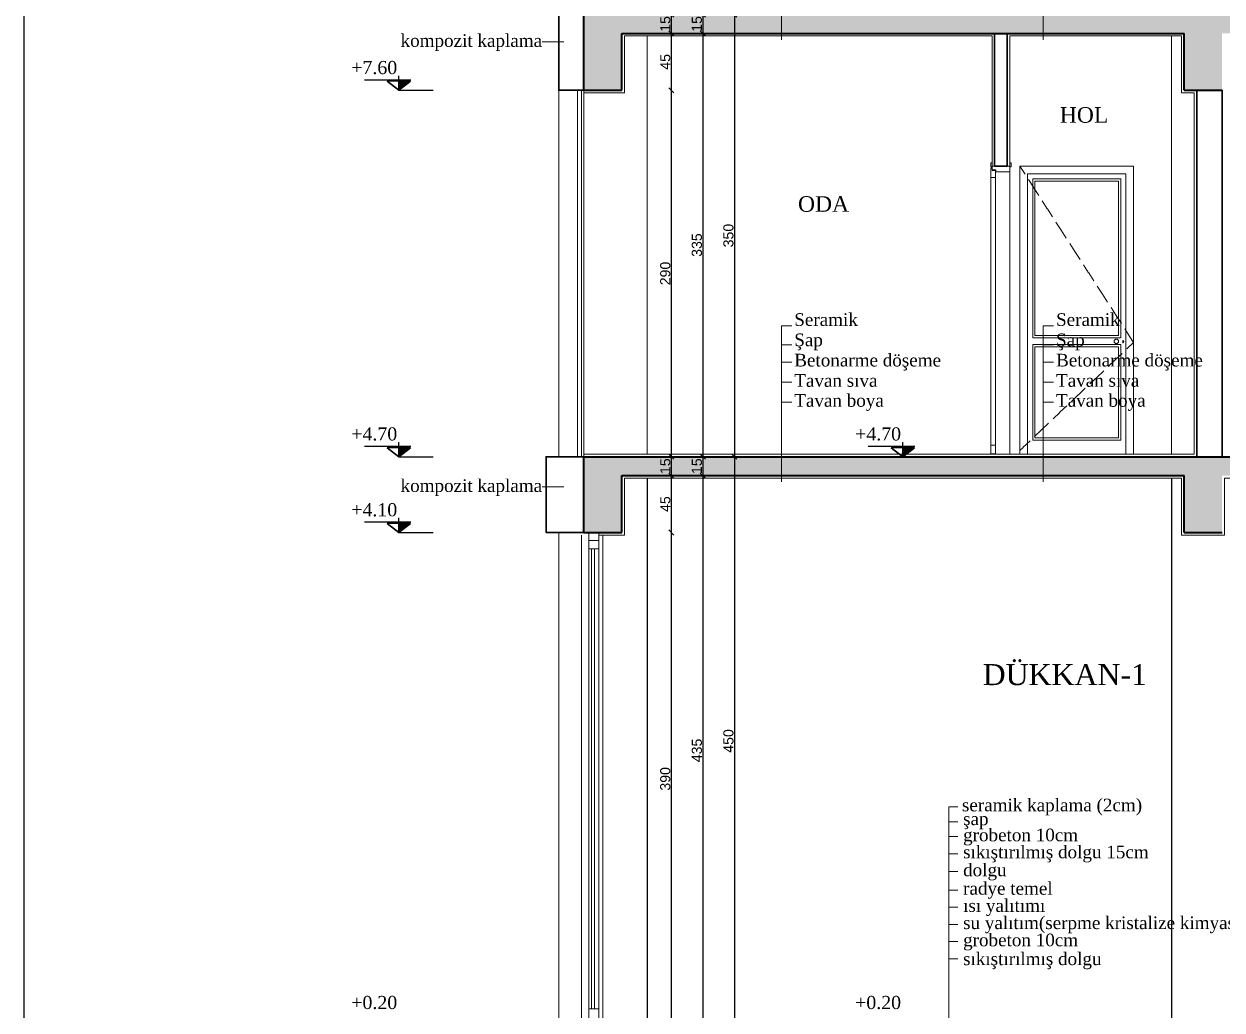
# Model space of a CAD drawing. Header units: centimetres. Extents: x 14449 to 53524, y -19051 to -10746.
# Drawn here: x 43960 to 44908, y -12507 to -11726 of the extents above; entities that cross this region are included whole.
import ezdxf

# ---------------------------------------------------------------- set-up
doc = ezdxf.new("R2010")
doc.units = ezdxf.units.CM
doc.linetypes.add('DOT', pattern=[6.35, 0, -6.35])
doc.linetypes.add('IZDUSUM1', pattern=[20, 7.5, -5, 7.5, 0])
doc.layers.add('KOT', color=1, linetype='Continuous')
for name, color, linetype, lineweight in [('malzeme cizgisi', 242, 'Continuous', 20), ('P-TEFRİŞ', 253, 'Continuous', 5), ('P-ÖLÇÜ İÇ', 243, 'Continuous', 0), ('rtm-cam', 141, 'Continuous', 9), ('rtm-duv tugla', 22, 'Continuous', 35), ('rtm-izdusum-üst ince', 8, 'IZDUSUM1', 5), ('rtm-kapı-ahsap', 35, 'Continuous', 13), ('rtm-kesit katmanı-04', 33, 'Continuous', 25), ('rtm-kesit katmanı-05', 153, 'Continuous', 20), ('rtm-kesit katmanı-06', 136, 'Continuous', 15), ('rtm-mhl-yazı-malzeme', 7, 'Continuous', 13), ('rtm-pen-ahsap', 35, 'Continuous', 13), ('rtm-sembol kot yazı', 7, 'Continuous', 20), ('rtm-sıva', 252, 'Continuous', 15), ('rtm-tarama-betonarme', 51, 'Continuous', 13), ('rtm-tas_betonarme', 50, 'Continuous', 40)]:
    doc.layers.add(name, color=color, linetype=linetype, lineweight=lineweight)
doc.styles.get("Standard").update_dxf_attribs({"font": 'arial.ttf'})
doc.styles.add('times new roman_1_18', font='times.ttf', dxfattribs={"height": 0.2})
doc.styles.add('VAZ-OLCU', font='times.ttf', dxfattribs={"height": 60})
doc.styles.add('ölçü', font='times.ttf', dxfattribs={"height": 10})
doc.dimstyles.new('İÇ ÖLÇÜ', dxfattribs={"dimtxt": 8, "dimasz": 4, "dimexe": 1.25, "dimexo": 0.625, "dimtad": 1, "dimdec": 0, "dimtxsty": 'Standard', "dimblk": 'OBLIQUE', "dimcen": 2.5, "dimse1": 1, "dimse2": 1, "dimclrd": 256, "dimclrt": 256, "dimadec": 0, "dimazin": 0, "dimtfac": 1, "dimtdec": 0, "dimtmove": 1, "dimatfit": 3, "dimldrblk": 'OBLIQUE', "dimfxl": 1, "dimarcsym": 0})

# ---------------------------------------------------------------- blocks, each defined once
blk = doc.blocks.new('gfsdhfdjfg')
at = {"layer": 'malzeme cizgisi'}
for points in [[(-6255.97, -2123.03), (-6255.97, -1670.08)], [(-6255.97, -1670.08), (-6248.87, -1670.08)], [(-6255.97, -1681.92), (-6248.87, -1681.92)], [(-6255.97, -1693.75), (-6248.87, -1693.75)], [(-6255.97, -1707.24), (-6248.87, -1707.24)], [(-6255.97, -1721.44), (-6248.87, -1721.44)], [(-6255.97, -1736.03), (-6248.87, -1736.03)], [(-6255.97, -1749.64), (-6248.87, -1749.64)], [(-6255.97, -1763.25), (-6248.87, -1763.25)], [(-6255.97, -1776.86), (-6248.87, -1776.86)], [(-6255.97, -1790.47), (-6248.87, -1790.47)]]:
    blk.add_lwpolyline(points, dxfattribs=at)
at = {"layer": 'rtm-mhl-yazı-malzeme', "linetype": 'Continuous', "lineweight": 0, "style": 'times new roman_1_18'}
for s, p in [(' seramik kaplama (2cm)', (-6249.49, -1673.71)), ('şap', (-6244.79, -1684.61)), ('grobeton 10cm', (-6244.79, -1697.4)), ('sıkıştırılmış dolgu 15cm', (-6244.79, -1710.89)), ('dolgu', (-6244.79, -1725.09)), ('radye temel ', (-6244.79, -1739.68)), ('ısı yalıtımı', (-6244.79, -1753.29)), ('su yalıtım(serpme kristalize kimyasal katkılı)', (-6244.79, -1766.9)), ('grobeton 10cm', (-6244.79, -1780.51)), ('sıkıştırılmış dolgu ', (-6244.79, -1795.43))]:
    blk.add_text(s, height=10, dxfattribs=at).set_placement(p)
blk = doc.blocks.new('kotson')
at = {"layer": 'KOT'}
blk.add_hatch(color=256, dxfattribs=at).paths.add_polyline_path([(0.3, 13.6), (18, 0), (18, 13.6)])
for p, q in [((18, 0), (18, 21.9)), ((70, 16), (0, 16)), ((18, 0), (0.3, 13.6)), ((0.3, 13.6), (35.6, 13.6)), ((35.6, 13.6), (18, 0)), ((18, 0), (35.6, 13.6)), ((18, 0), (18, 13.6)), ((18, 0), (-33.7, 0))]:
    blk.add_line(p, q, dxfattribs=at)
blk = doc.blocks.new('_Oblique')
at = {"color": 0, "linetype": 'ByBlock', "lineweight": -2}
blk.add_line((-0.5, -0.5), (0.5, 0.5), dxfattribs=at)
blk = doc.blocks.new('*D4178')
at = {"layer": 'Defpoints', "color": 0, "lineweight": 30, "transparency": 16777216}
for p in [(44475.4, -11718.54), (44472.11, -11733.54), (44472.11, -11733.54)]:
    blk.add_point(p, dxfattribs=at)
at = {"layer": 'P-ÖLÇÜ İÇ', "lineweight": -2, "transparency": 16777216}
blk.add_line((44472.11, -11718.54), (44472.11, -11733.54), dxfattribs=at)
at = {"layer": 'P-ÖLÇÜ İÇ', "lineweight": -2, "transparency": 16777216, "xscale": 4, "yscale": 4, "zscale": 4}
for p, rotation in [((44472.11, -11718.54), 90), ((44472.11, -11733.54), 270)]:
    blk.add_blockref('_Oblique', p, dxfattribs=dict(at, rotation=rotation))
at = {"layer": 'P-ÖLÇÜ İÇ', "transparency": 16777216, "insert": (44467.4, -11726.04), "char_height": 8, "attachment_point": 5, "rotation": 90}
blk.add_mtext('15', dxfattribs=at)
blk = doc.blocks.new('*D4179')
at = {"layer": 'Defpoints', "color": 0, "lineweight": 30, "transparency": 16777216}
for p in [(44472.11, -11733.54), (44472.11, -11778.54), (44473.13, -11778.54)]:
    blk.add_point(p, dxfattribs=at)
at = {"layer": 'P-ÖLÇÜ İÇ', "lineweight": -2, "transparency": 16777216}
blk.add_line((44472.11, -11733.54), (44472.11, -11778.54), dxfattribs=at)
at = {"layer": 'P-ÖLÇÜ İÇ', "lineweight": -2, "transparency": 16777216, "xscale": 4, "yscale": 4, "zscale": 4}
for p, rotation in [((44472.11, -11733.54), 90), ((44472.11, -11778.54), 270)]:
    blk.add_blockref('_Oblique', p, dxfattribs=dict(at, rotation=rotation))
at = {"layer": 'P-ÖLÇÜ İÇ', "transparency": 16777216, "insert": (44467.41, -11756.04), "char_height": 8, "attachment_point": 5, "rotation": 90}
blk.add_mtext('45', dxfattribs=at)
blk = doc.blocks.new('*D4180')
at = {"layer": 'Defpoints', "color": 0, "lineweight": 30, "transparency": 16777216}
for p in [(44473.13, -11778.54), (44472.11, -12068.54), (44472.11, -12068.54)]:
    blk.add_point(p, dxfattribs=at)
at = {"layer": 'P-ÖLÇÜ İÇ', "lineweight": -2, "transparency": 16777216}
blk.add_line((44472.11, -11778.54), (44472.11, -12068.54), dxfattribs=at)
at = {"layer": 'P-ÖLÇÜ İÇ', "lineweight": -2, "transparency": 16777216, "xscale": 4, "yscale": 4, "zscale": 4}
for p, rotation in [((44472.11, -11778.54), 90), ((44472.11, -12068.54), 270)]:
    blk.add_blockref('_Oblique', p, dxfattribs=dict(at, rotation=rotation))
at = {"layer": 'P-ÖLÇÜ İÇ', "transparency": 16777216, "insert": (44467.4, -11923.54), "char_height": 8, "attachment_point": 5, "rotation": 90}
blk.add_mtext('290', dxfattribs=at)
blk = doc.blocks.new('*D4181')
at = {"layer": 'Defpoints', "color": 0, "lineweight": 30, "transparency": 16777216}
for p in [(44472.11, -12068.54), (44472.11, -12083.54), (44472.11, -12083.54)]:
    blk.add_point(p, dxfattribs=at)
at = {"layer": 'P-ÖLÇÜ İÇ', "lineweight": -2, "transparency": 16777216}
blk.add_line((44472.11, -12068.54), (44472.11, -12083.54), dxfattribs=at)
at = {"layer": 'P-ÖLÇÜ İÇ', "lineweight": -2, "transparency": 16777216, "xscale": 4, "yscale": 4, "zscale": 4}
for p, rotation in [((44472.11, -12068.54), 90), ((44472.11, -12083.54), 270)]:
    blk.add_blockref('_Oblique', p, dxfattribs=dict(at, rotation=rotation))
at = {"layer": 'P-ÖLÇÜ İÇ', "transparency": 16777216, "insert": (44467.4, -12076.04), "char_height": 8, "attachment_point": 5, "rotation": 90}
blk.add_mtext('15', dxfattribs=at)
blk = doc.blocks.new('*D4182')
at = {"layer": 'Defpoints', "color": 0, "lineweight": 30, "transparency": 16777216}
for p in [(44472.11, -12083.54), (44472.11, -12128.54), (44472.11, -12128.54)]:
    blk.add_point(p, dxfattribs=at)
at = {"layer": 'P-ÖLÇÜ İÇ', "lineweight": -2, "transparency": 16777216}
blk.add_line((44472.11, -12083.54), (44472.11, -12128.54), dxfattribs=at)
at = {"layer": 'P-ÖLÇÜ İÇ', "lineweight": -2, "transparency": 16777216, "xscale": 4, "yscale": 4, "zscale": 4}
for p, rotation in [((44472.11, -12083.54), 90), ((44472.11, -12128.54), 270)]:
    blk.add_blockref('_Oblique', p, dxfattribs=dict(at, rotation=rotation))
at = {"layer": 'P-ÖLÇÜ İÇ', "transparency": 16777216, "insert": (44467.41, -12106.04), "char_height": 8, "attachment_point": 5, "rotation": 90}
blk.add_mtext('45', dxfattribs=at)
blk = doc.blocks.new('*D4183')
at = {"layer": 'Defpoints', "color": 0, "lineweight": 30, "transparency": 16777216}
for p in [(44472.11, -12128.54), (44472.11, -12518.54), (44472.11, -12518.54)]:
    blk.add_point(p, dxfattribs=at)
at = {"layer": 'P-ÖLÇÜ İÇ', "lineweight": -2, "transparency": 16777216}
blk.add_line((44472.11, -12128.54), (44472.11, -12518.54), dxfattribs=at)
at = {"layer": 'P-ÖLÇÜ İÇ', "lineweight": -2, "transparency": 16777216, "xscale": 4, "yscale": 4, "zscale": 4}
for p, rotation in [((44472.11, -12128.54), 90), ((44472.11, -12518.54), 270)]:
    blk.add_blockref('_Oblique', p, dxfattribs=dict(at, rotation=rotation))
at = {"layer": 'P-ÖLÇÜ İÇ', "transparency": 16777216, "insert": (44467.39, -12323.54), "char_height": 8, "attachment_point": 5, "rotation": 90}
blk.add_mtext('390', dxfattribs=at)
blk = doc.blocks.new('*D4193')
at = {"layer": 'Defpoints', "color": 0, "lineweight": 30, "transparency": 16777216}
for p in [(44497.11, -11718.54), (44497.11, -11733.54), (44497.11, -11733.54)]:
    blk.add_point(p, dxfattribs=at)
at = {"layer": 'P-ÖLÇÜ İÇ', "lineweight": -2, "transparency": 16777216}
blk.add_line((44497.11, -11718.54), (44497.11, -11733.54), dxfattribs=at)
at = {"layer": 'P-ÖLÇÜ İÇ', "lineweight": -2, "transparency": 16777216, "xscale": 4, "yscale": 4, "zscale": 4}
for p, rotation in [((44497.11, -11718.54), 90), ((44497.11, -11733.54), 270)]:
    blk.add_blockref('_Oblique', p, dxfattribs=dict(at, rotation=rotation))
at = {"layer": 'P-ÖLÇÜ İÇ', "transparency": 16777216, "insert": (44492.4, -11726.04), "char_height": 8, "attachment_point": 5, "rotation": 90}
blk.add_mtext('15', dxfattribs=at)
blk = doc.blocks.new('*D4194')
at = {"layer": 'Defpoints', "color": 0, "lineweight": 30, "transparency": 16777216}
for p in [(44497.11, -11733.54), (44497.11, -12068.54), (44497.11, -12068.54)]:
    blk.add_point(p, dxfattribs=at)
at = {"layer": 'P-ÖLÇÜ İÇ', "lineweight": -2, "transparency": 16777216}
blk.add_line((44497.11, -11733.54), (44497.11, -12068.54), dxfattribs=at)
at = {"layer": 'P-ÖLÇÜ İÇ', "lineweight": -2, "transparency": 16777216, "xscale": 4, "yscale": 4, "zscale": 4}
for p, rotation in [((44497.11, -11733.54), 90), ((44497.11, -12068.54), 270)]:
    blk.add_blockref('_Oblique', p, dxfattribs=dict(at, rotation=rotation))
at = {"layer": 'P-ÖLÇÜ İÇ', "transparency": 16777216, "insert": (44492.39, -11901.04), "char_height": 8, "attachment_point": 5, "rotation": 90}
blk.add_mtext('335', dxfattribs=at)
blk = doc.blocks.new('*D4195')
at = {"layer": 'Defpoints', "color": 0, "lineweight": 30, "transparency": 16777216}
for p in [(44497.11, -12068.54), (44497.11, -12083.54), (44497.11, -12083.54)]:
    blk.add_point(p, dxfattribs=at)
at = {"layer": 'P-ÖLÇÜ İÇ', "lineweight": -2, "transparency": 16777216}
blk.add_line((44497.11, -12068.54), (44497.11, -12083.54), dxfattribs=at)
at = {"layer": 'P-ÖLÇÜ İÇ', "lineweight": -2, "transparency": 16777216, "xscale": 4, "yscale": 4, "zscale": 4}
for p, rotation in [((44497.11, -12068.54), 90), ((44497.11, -12083.54), 270)]:
    blk.add_blockref('_Oblique', p, dxfattribs=dict(at, rotation=rotation))
at = {"layer": 'P-ÖLÇÜ İÇ', "transparency": 16777216, "insert": (44492.4, -12076.04), "char_height": 8, "attachment_point": 5, "rotation": 90}
blk.add_mtext('15', dxfattribs=at)
blk = doc.blocks.new('*D4196')
at = {"layer": 'Defpoints', "color": 0, "lineweight": 30, "transparency": 16777216}
for p in [(44497.11, -12083.54), (44497.11, -12518.54), (44497.11, -12518.54)]:
    blk.add_point(p, dxfattribs=at)
at = {"layer": 'P-ÖLÇÜ İÇ', "lineweight": -2, "transparency": 16777216}
blk.add_line((44497.11, -12083.54), (44497.11, -12518.54), dxfattribs=at)
at = {"layer": 'P-ÖLÇÜ İÇ', "lineweight": -2, "transparency": 16777216, "xscale": 4, "yscale": 4, "zscale": 4}
for p, rotation in [((44497.11, -12083.54), 90), ((44497.11, -12518.54), 270)]:
    blk.add_blockref('_Oblique', p, dxfattribs=dict(at, rotation=rotation))
at = {"layer": 'P-ÖLÇÜ İÇ', "transparency": 16777216, "insert": (44492.39, -12301.04), "char_height": 8, "attachment_point": 5, "rotation": 90}
blk.add_mtext('435', dxfattribs=at)
blk = doc.blocks.new('*D4200')
at = {"layer": 'Defpoints', "color": 0, "lineweight": 30, "transparency": 16777216}
for p in [(44522.11, -11718.54), (44522.11, -12068.54), (44522.11, -12068.54)]:
    blk.add_point(p, dxfattribs=at)
at = {"layer": 'P-ÖLÇÜ İÇ', "lineweight": -2, "transparency": 16777216}
blk.add_line((44522.11, -11718.54), (44522.11, -12068.54), dxfattribs=at)
at = {"layer": 'P-ÖLÇÜ İÇ', "lineweight": -2, "transparency": 16777216, "xscale": 4, "yscale": 4, "zscale": 4}
for p, rotation in [((44522.11, -11718.54), 90), ((44522.11, -12068.54), 270)]:
    blk.add_blockref('_Oblique', p, dxfattribs=dict(at, rotation=rotation))
at = {"layer": 'P-ÖLÇÜ İÇ', "transparency": 16777216, "insert": (44517.39, -11893.54), "char_height": 8, "attachment_point": 5, "rotation": 90}
blk.add_mtext('350', dxfattribs=at)
blk = doc.blocks.new('*D4201')
at = {"layer": 'Defpoints', "color": 0, "lineweight": 30, "transparency": 16777216}
for p in [(44522.11, -12068.54), (44522.11, -12518.54), (44522.11, -12518.54)]:
    blk.add_point(p, dxfattribs=at)
at = {"layer": 'P-ÖLÇÜ İÇ', "lineweight": -2, "transparency": 16777216}
blk.add_line((44522.11, -12068.54), (44522.11, -12518.54), dxfattribs=at)
at = {"layer": 'P-ÖLÇÜ İÇ', "lineweight": -2, "transparency": 16777216, "xscale": 4, "yscale": 4, "zscale": 4}
for p, rotation in [((44522.11, -12068.54), 90), ((44522.11, -12518.54), 270)]:
    blk.add_blockref('_Oblique', p, dxfattribs=dict(at, rotation=rotation))
at = {"layer": 'P-ÖLÇÜ İÇ', "transparency": 16777216, "insert": (44517.4, -12293.54), "char_height": 8, "attachment_point": 5, "rotation": 90}
blk.add_mtext('450', dxfattribs=at)

msp = doc.modelspace()

# ---------------------------------------------------------------- hatches: boundary and pattern name
at = {"layer": 'rtm-tarama-betonarme'}
h = msp.add_hatch(dxfattribs=at)
h.set_pattern_fill('ANSI33', color=256, scale=1.5, style=0)
h.set_pattern_definition([(45, (10016.611, -5598.086), (-6.735192, 6.735192), []), (45, (10023.347, -5598.086), (-6.735192, 6.735192), [4.7625, -2.38125])])
h.paths.add_polyline_path([(44908.02, -11733.54), (45267.94, -11733.54), (45267.94, -11778.54), (45293.02, -11778.54), (45293.02, -11718.54), (44403.02, -11718.54), (44403.02, -11778.54), (44433.02, -11778.54), (44433.02, -11733.54), (44878.02, -11733.54), (44878.02, -11778.54), (44908.02, -11778.54)])
h = msp.add_hatch(dxfattribs=at)
h.set_pattern_fill('ANSI33', color=256, scale=1.5, style=0)
h.set_pattern_definition([(45, (10016.611, -5948.086), (-6.735192, 6.735192), []), (45, (10023.347, -5948.086), (-6.735192, 6.735192), [4.7625, -2.38125])])
h.paths.add_polyline_path([(44908.02, -12083.54), (45267.94, -12083.54), (45267.94, -12128.54), (45293.02, -12128.54), (45293.02, -12068.54), (44403.02, -12068.54), (44403.02, -12128.54), (44433.02, -12128.54), (44433.02, -12083.54), (44878.02, -12083.54), (44878.02, -12128.54), (44908.02, -12128.54)])

# ---------------------------------------------------------------- linework, layer by layer
at = {"color": 2, "lineweight": 25}
msp.add_line((43959.82, -10746.25), (43959.82, -12946.25), dxfattribs=at)
at = {"layer": 'malzeme cizgisi'}
for p, q in [((44559.35, -11615.01), (44559.35, -11738.54)), ((44766.54, -11615.01), (44766.54, -11738.54)), ((44567.47, -11965.01), (44559.35, -11965.01)), ((44559.35, -11965.01), (44559.35, -12088.54)), ((44774.66, -11965.01), (44766.54, -11965.01)), ((44766.54, -11965.01), (44766.54, -12088.54)), ((44567.47, -11980.01), (44559.35, -11980.01)), ((44774.66, -11980.01), (44766.54, -11980.01)), ((44559.35, -11993.67), (44567.47, -11993.67)), ((44766.54, -11993.67), (44774.66, -11993.67)), ((44559.35, -12009.47), (44567.47, -12009.47)), ((44766.54, -12009.47), (44774.66, -12009.47)), ((44559.35, -12025.28), (44567.47, -12025.28)), ((44766.54, -12025.28), (44774.66, -12025.28))]:
    msp.add_line(p, q, dxfattribs=at)
at = {"layer": 'rtm-cam'}
msp.add_line((44409.05, -12505.67), (44409.03, -12141.41), dxfattribs=at)
at = {"layer": 'rtm-duv tugla'}
for p, q in [((44728.02, -11838.54), (44728.02, -11733.54)), ((44738.02, -11838.54), (44738.02, -11733.54)), ((44888.02, -12068.54), (44888.02, -11778.54)), ((44908.02, -12068.54), (44908.02, -11778.54)), ((44738.02, -11838.54), (44728.02, -11838.54))]:
    msp.add_line(p, q, dxfattribs=at)
for points in [[(44403.02, -11778.54), (44383.02, -11778.54), (44383.02, -11718.54), (44403.02, -11718.54), (44403.02, -11778.54)], [(44403.02, -12128.54), (44373.02, -12128.54), (44373.02, -12068.54), (44403.02, -12068.54), (44403.02, -12128.54)]]:
    msp.add_lwpolyline(points, dxfattribs=at)
at = {"layer": 'rtm-izdusum-üst ince', "lineweight": 9}
msp.add_lwpolyline([(44748.02, -11838.54), (44838.02, -11978.13), (44748.02, -12063.54)], dxfattribs=at)
at = {"layer": 'rtm-kapı-ahsap'}
for p, q in [((44725.03, -12066.4), (44725.03, -11840.53)), ((44726.02, -11840.53), (44725.03, -11840.53)), ((44725.05, -11839.1), (44725.05, -11836.07)), ((44725.05, -11836.07), (44726.02, -11836.07)), ((44726.02, -11839.1), (44725.05, -11839.1)), ((44725.97, -11842.03), (44725.97, -11840.53)), ((44728.86, -11842.03), (44725.97, -11842.03)), ((44726.02, -11836.07), (44726.02, -11839.1)), ((44726.02, -11838.54), (44740.02, -11838.54)), ((44726.02, -11838.54), (44726.02, -11841.51)), ((44726.02, -11841.51), (44728.99, -11841.51)), ((44728.86, -11842.03), (44728.86, -12066.4)), ((44728.99, -11841.51), (44728.99, -11843)), ((44741.16, -11836.02), (44740.02, -11836.02)), ((44740.02, -11836.02), (44740.02, -11839.1)), ((44740.02, -11843), (44740.02, -11838.54)), ((44740.02, -11839.1), (44741.16, -11839.1)), ((44741.16, -11839.1), (44741.16, -11836.02)), ((44725.03, -11847.6), (44728.86, -11847.6)), ((44728.99, -11843), (44740.02, -11843)), ((44740.02, -11843), (44740.02, -12066.54)), ((44725.03, -12059.49), (44728.86, -12059.49)), ((44728.86, -12066.4), (44725.03, -12066.4))]:
    msp.add_line(p, q, dxfattribs=at)
at = {"layer": 'rtm-kapı-ahsap', "const_width": 0.388}
msp.add_lwpolyline([(44725.44, -11839.61, -1), (44725.44, -11840.21, -1)], format="xyb", close=True, dxfattribs=at)
at = {"layer": 'rtm-kesit katmanı-04', "lineweight": 9}
for p, q in [((44831.9, -11844.63), (44754.14, -11844.63)), ((44754.14, -11844.63), (44754.14, -12066.54)), ((44831.9, -11844.63), (44831.9, -12066.54))]:
    msp.add_line(p, q, dxfattribs=at)
at = {"layer": 'rtm-kesit katmanı-04'}
for p, q in [((44453.02, -12085.54), (44453.02, -12516.54)), ((44868.02, -12085.54), (44868.02, -12516.54))]:
    msp.add_line(p, q, dxfattribs=at)
at = {"layer": 'rtm-kesit katmanı-04', "lineweight": 9}
msp.add_lwpolyline([(44748.02, -12066.54), (44748.02, -11838.54), (44838.02, -11838.54), (44838.02, -12066.54)], dxfattribs=at)
at = {"layer": 'rtm-kesit katmanı-05', "lineweight": 9}
for p, q in [((44827.77, -11974.52), (44758.15, -11974.52)), ((44827.89, -11979.87), (44758.15, -11979.87))]:
    msp.add_line(p, q, dxfattribs=at)
for points in [[(44758.15, -11974.52), (44758.15, -11848.64), (44827.89, -11848.64)], [(44827.89, -11848.64), (44827.89, -11974.52)], [(44827.89, -11979.87), (44827.89, -12055.43), (44758.15, -12055.43), (44758.15, -11979.87)], [(44759.93, -11981.65), (44826.11, -11981.65), (44826.11, -12053.64), (44759.93, -12053.64), (44759.93, -11981.65)]]:
    msp.add_lwpolyline(points, dxfattribs=at)
msp.add_lwpolyline([(44826.11, -11850.42), (44826.11, -11972.74), (44759.93, -11972.74), (44759.93, -11850.42), (44826.11, -11850.42)], close=True, dxfattribs=at)
at = {"layer": 'rtm-kesit katmanı-06', "lineweight": 9}
msp.add_circle((44824.34, -11977.23), 1.78, dxfattribs=at)
msp.add_ellipse((44829.86, -11977.5), major_axis=(0, 0.931), ratio=0.398742, start_param=3.141593, end_param=9.424778, dxfattribs=at)
at = {"layer": 'rtm-mhl-yazı-malzeme', "linetype": 'Continuous', "lineweight": 0}
for p, q in [((44387.04, -11740.24), (44369.89, -11740.24)), ((44387.04, -12092.5), (44369.89, -12092.5))]:
    msp.add_line(p, q, dxfattribs=at)
at = {"layer": 'rtm-pen-ahsap'}
for p, q in [((44401.02, -12130.54), (44401.02, -12516.9)), ((44406.8, -12128.54), (44406.82, -12505.67)), ((44414.74, -12134.94), (44406.82, -12134.94)), ((44418.02, -12130.54), (44418.02, -12516.54)), ((44414.74, -12141.41), (44406.82, -12141.41)), ((44411.26, -12141.41), (44411.27, -12505.67)), ((44414.73, -12141.41), (44414.74, -12505.67)), ((44414.74, -12505.67), (44406.82, -12505.67))]:
    msp.add_line(p, q, dxfattribs=at)
for points in [[(44398.02, -11778.54), (44398.02, -12068.54)], [(44401.02, -12068.54), (44401.02, -11778.54)], [(44414.74, -12141.41), (44414.73, -12128.54), (44406.82, -12128.54), (44406.82, -12141.41)], [(44414.74, -12505.67), (44414.73, -12518.54), (44406.82, -12518.54), (44406.82, -12505.67)]]:
    msp.add_lwpolyline(points, dxfattribs=at)
at = {"layer": 'rtm-sıva'}
for p, q in [((44453.02, -12066.54), (44453.02, -11735.54)), ((44868.02, -11735.54), (44868.02, -12066.54)), ((44383.02, -11778.54), (44383.02, -12068.54)), ((44403.02, -11778.54), (44403.02, -12068.54)), ((44383.02, -12128.54), (44383.02, -12519.5))]:
    msp.add_line(p, q, dxfattribs=at)
for points in [[(44740.02, -11838.54), (44740.02, -11735.54), (44876.02, -11735.54), (44876.02, -11780.54), (44886.02, -11780.54), (44886.02, -12066.54), (44403.02, -12066.54)], [(44403.02, -11780.54), (44435.02, -11780.54), (44435.02, -11735.54), (44726.02, -11735.54), (44726.02, -11839.1)], [(44414.74, -12130.54), (44435.02, -12130.54), (44435.02, -12085.54), (44876.02, -12085.54), (44876.02, -12130.54), (44910.02, -12130.54), (44910.02, -12085.54), (45056.02, -12085.54), (45056.02, -12288.54)]]:
    msp.add_lwpolyline(points, dxfattribs=at)
at = {"layer": 'rtm-tas_betonarme'}
for p, q in [((44403.02, -11778.54), (44403.02, -11718.54)), ((44433.02, -11733.54), (44878.02, -11733.54)), ((44433.02, -11778.54), (44433.02, -11733.54)), ((44878.02, -11778.54), (44878.02, -11733.54)), ((44403.02, -11778.54), (44433.02, -11778.54)), ((44878.02, -11778.54), (44908.02, -11778.54)), ((44403.02, -12068.54), (45293.02, -12068.54)), ((44403.02, -12128.54), (44403.02, -12068.54)), ((44433.02, -12083.54), (44878.02, -12083.54)), ((44433.02, -12128.54), (44433.02, -12083.54)), ((44878.02, -12128.54), (44878.02, -12083.54)), ((44403.02, -12128.54), (44433.02, -12128.54)), ((44878.02, -12128.54), (44908.02, -12128.54))]:
    msp.add_line(p, q, dxfattribs=at)

# ---------------------------------------------------------------- block references
at = {"layer": 'KOT', "xscale": -0.525, "yscale": 0.525, "zscale": 0.525}
for p in [(44266.02, -11778.54), (44266.02, -12068.54), (44664.78, -12068.54), (44266.02, -12128.54)]:
    msp.add_blockref('kotson', p, dxfattribs=at)
at = {"layer": 'P-TEFRİŞ', "linetype": 'DOT'}
msp.add_blockref('gfsdhfdjfg', (50947.89, -10675.52), dxfattribs=at)

# ---------------------------------------------------------------- texts
at = {"layer": 'rtm-mhl-yazı-malzeme', "linetype": 'Continuous', "lineweight": 0, "style": 'times new roman_1_18'}
for s, p in [('kompozit kaplama', (44257.91, -11744.16)), ('Seramik', (44569.47, -11965.01)), ('Seramik', (44776.67, -11965.01)), ('Şap', (44569.47, -11981.07)), ('Şap', (44776.67, -11981.07)), ('Betonarme döşeme', (44569.47, -11997.13)), ('Betonarme döşeme', (44776.67, -11997.13)), ('Tavan sıva', (44569.47, -12013.2)), ('Tavan sıva', (44776.67, -12013.2)), ('Tavan boya', (44569.47, -12029)), ('Tavan boya', (44776.67, -12029)), ('kompozit kaplama', (44257.91, -12096.42))]:
    msp.add_text(s, height=10, dxfattribs=at).set_placement(p)
at = {"layer": 'rtm-mhl-yazı-malzeme', "style": 'ölçü'}
for s, p in [('HOL', (44779.65, -11804.21)), ('ODA', (44572.45, -11874.71))]:
    msp.add_text(s, height=12.346, dxfattribs=at).set_placement(p)
at = {"layer": 'rtm-mhl-yazı-malzeme', "lineweight": 30, "style": 'ölçü'}
msp.add_text('DÜKKAN-1', height=16.667, dxfattribs=at).set_placement((44718.55, -12249.35))
at = {"layer": 'rtm-sembol kot yazı', "style": 'VAZ-OLCU'}
for s, p in [('+7.60', (44218.88, -11765.72, -91.87)), ('+4.70', (44218.88, -12055.72, -91.87)), ('+4.70', (44617.65, -12055.72, -91.87)), ('+4.10', (44218.88, -12115.72, -91.87)), ('+0.20', (44218.88, -12505.72, -91.87)), ('+0.20', (44617.65, -12505.72, -91.87))]:
    msp.add_text(s, height=10.4, dxfattribs=at).set_placement(p)

# ---------------------------------------------------------------- dimensions: what is measured, and where the dimension line sits
at = {"layer": 'P-ÖLÇÜ İÇ'}
for base, p1, p2, picture, middle in [((44472.11, -11733.54), (44475.4, -11718.54), (44472.11, -11733.54), '*D4178', (44467.4, -11726.04)), ((44497.11, -11733.54), (44497.11, -11718.54), (44497.11, -11733.54), '*D4193', (44492.4, -11726.04)), ((44522.11, -12068.54), (44522.11, -11718.54), (44522.11, -12068.54), '*D4200', (44517.39, -11893.54)), ((44472.11, -11778.54), (44472.11, -11733.54), (44473.13, -11778.54), '*D4179', (44467.41, -11756.04)), ((44497.11, -12068.54), (44497.11, -11733.54), (44497.11, -12068.54), '*D4194', (44492.39, -11901.04)), ((44472.11, -12068.54), (44473.13, -11778.54), (44472.11, -12068.54), '*D4180', (44467.4, -11923.54)), ((44472.11, -12083.54), (44472.11, -12068.54), (44472.11, -12083.54), '*D4181', (44467.4, -12076.04)), ((44497.11, -12083.54), (44497.11, -12068.54), (44497.11, -12083.54), '*D4195', (44492.4, -12076.04)), ((44522.11, -12518.54), (44522.11, -12068.54), (44522.11, -12518.54), '*D4201', (44517.4, -12293.54)), ((44472.11, -12128.54), (44472.11, -12083.54), (44472.11, -12128.54), '*D4182', (44467.41, -12106.04)), ((44497.11, -12518.54), (44497.11, -12083.54), (44497.11, -12518.54), '*D4196', (44492.39, -12301.04)), ((44472.11, -12518.54), (44472.11, -12128.54), (44472.11, -12518.54), '*D4183', (44467.39, -12323.54))]:
    dim = msp.add_linear_dim(base=base, p1=p1, p2=p2, angle=90, dimstyle='İÇ ÖLÇÜ', dxfattribs=at)
    dim.commit()
    dim.dimension.update_dxf_attribs({"geometry": picture, "text_midpoint": middle})

doc.saveas('drawing.dxf')
